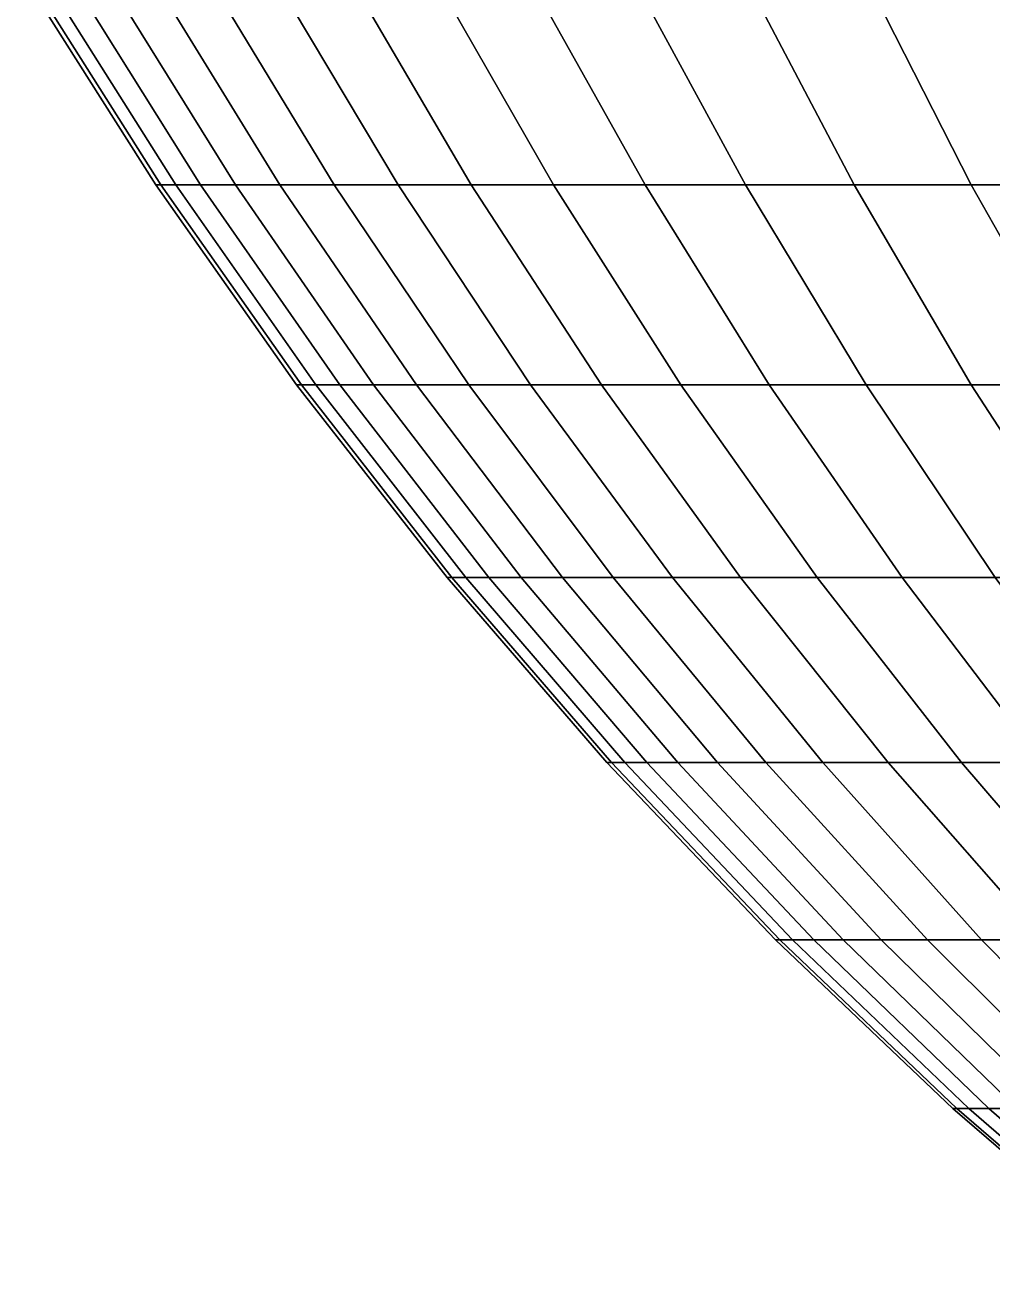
# Model space of a CAD drawing. Extents: x -610 to 610, y -610 to 610.
# Drawn here: x -522.9 to -404.6, y -471.2 to -319.1 of the extents above; entities that cross this region are included whole.
import ezdxf

# ---------------------------------------------------------------- set-up
doc = ezdxf.new("R2010")
doc.units = 0

msp = doc.modelspace()

# ---------------------------------------------------------------- linework, layer by layer
for points in [[(-506.863861, -338.675629), (-522.871338, -313.397034), (-522.241516, -313.397034, -25.65608), (-506.253326, -338.675629, -24.870632)], [(-506.253326, -338.675629, 24.870632), (-522.241516, -313.397034, 25.65608), (-522.871338, -313.397034), (-506.863861, -338.675629)], [(-506.253326, -338.675629, -24.870632), (-522.241516, -313.397034, -25.65608), (-520.353577, -313.397034, -51.250355), (-504.423157, -338.675629, -49.681347)], [(-504.423157, -338.675629, 49.681347), (-520.353577, -313.397034, 51.250355), (-522.241516, -313.397034, 25.65608), (-506.253326, -338.675629, 24.870632)], [(-504.423157, -338.675629, -49.681347), (-520.353577, -313.397034, -51.250355), (-517.212097, -313.397034, -76.721161), (-501.377838, -338.675629, -74.372375)], [(-501.377838, -338.675629, 74.372375), (-517.212097, -313.397034, 76.721161), (-520.353577, -313.397034, 51.250355), (-504.423157, -338.675629, 49.681347)], [(-501.377838, -338.675629, -74.372375), (-517.212097, -313.397034, -76.721161), (-512.824524, -313.397034, -102.007149), (-497.124634, -338.675629, -98.884232)], [(-497.124634, -338.675629, 98.884232), (-512.824524, -313.397034, 102.007149), (-517.212097, -313.397034, 76.721161), (-501.377838, -338.675629, 74.372375)], [(-497.124634, -338.675629, -98.884232), (-512.824524, -313.397034, -102.007149), (-507.201569, -313.397034, -127.047379), (-491.673798, -338.675629, -123.157875)], [(-491.673798, -338.675629, 123.157875), (-507.201569, -313.397034, 127.047379), (-512.824524, -313.397034, 102.007149), (-497.124634, -338.675629, 98.884232)], [(-491.673798, -338.675629, -123.157875), (-507.201569, -313.397034, -127.047379), (-500.356689, -313.397034, -151.78154), (-485.038483, -338.675629, -147.134811)], [(-485.038483, -338.675629, 147.134811), (-500.356689, -313.397034, 151.78154), (-507.201569, -313.397034, 127.047379), (-491.673798, -338.675629, 123.157875)], [(-485.038483, -338.675629, -147.134811), (-500.356689, -313.397034, -151.78154), (-492.306427, -313.397034, -176.150055), (-477.23468, -338.675629, -170.757294)], [(-477.23468, -338.675629, 170.757294), (-492.306427, -313.397034, 176.150055), (-500.356689, -313.397034, 151.78154), (-485.038483, -338.675629, 147.134811)], [(-477.23468, -338.675629, -170.757294), (-492.306427, -313.397034, -176.150055), (-483.07016, -313.397034, -200.094193), (-468.281158, -338.675629, -193.968414)], [(-468.281158, -338.675629, 193.968414), (-483.07016, -313.397034, 200.094193), (-492.306427, -313.397034, 176.150055), (-477.23468, -338.675629, 170.757294)], [(-468.281158, -338.675629, -193.968414), (-483.07016, -313.397034, -200.094193), (-472.670105, -313.397034, -223.55632), (-458.199493, -338.675629, -216.712219)], [(-458.199493, -338.675629, 216.712219), (-472.670105, -313.397034, 223.55632), (-483.07016, -313.397034, 200.094193), (-468.281158, -338.675629, 193.968414)], [(-458.199493, -338.675629, -216.712219), (-472.670105, -313.397034, -223.55632), (-461.131378, -313.397034, -246.479843), (-447.014038, -338.675629, -238.933975)], [(-447.014038, -338.675629, 238.933975), (-461.131378, -313.397034, 246.479843), (-472.670105, -313.397034, 223.55632), (-458.199493, -338.675629, 216.712219)], [(-447.014038, -338.675629, -238.933975), (-461.131378, -313.397034, -246.479843), (-448.48172, -313.397034, -268.809601), (-434.751648, -338.675629, -260.580109)], [(-434.751648, -338.675629, 260.580109), (-448.48172, -313.397034, 268.809601), (-461.131378, -313.397034, 246.479843), (-447.014038, -338.675629, 238.933975)], [(-434.751648, -338.675629, -260.580109), (-448.48172, -313.397034, -268.809601), (-434.751648, -313.397034, -290.49176), (-421.441895, -338.675629, -281.59848)], [(-421.441895, -338.675629, 281.59848), (-434.751648, -313.397034, 290.49176), (-448.48172, -313.397034, 268.809601), (-434.751648, -338.675629, 260.580109)], [(-421.441895, -338.675629, -281.59848), (-434.751648, -313.397034, -290.49176), (-419.974213, -313.397034, -311.474121), (-407.116852, -338.675629, -301.938446)], [(-407.116852, -338.675629, 301.938446), (-419.974213, -313.397034, 311.474121), (-434.751648, -313.397034, 290.49176), (-421.441895, -338.675629, 281.59848)], [(-407.116852, -338.675629, -301.938446), (-419.974213, -313.397034, -311.474121), (-404.185028, -313.397034, -331.706085), (-391.811066, -338.675629, -321.551056)], [(-391.811066, -338.675629, 321.551056), (-404.185028, -313.397034, 331.706085), (-419.974213, -313.397034, 311.474121), (-407.116852, -338.675629, 301.938446)], [(-489.635315, -363.138306), (-506.863861, -338.675629), (-506.253326, -338.675629, -24.870632), (-489.045502, -363.138306, -24.025267)], [(-489.045502, -363.138306, 24.025267), (-506.253326, -338.675629, 24.870632), (-506.863861, -338.675629), (-489.635315, -363.138306)], [(-489.045502, -363.138306, -24.025267), (-506.253326, -338.675629, -24.870632), (-504.423157, -338.675629, -49.681347), (-487.277588, -363.138306, -47.992653)], [(-487.277588, -363.138306, 47.992653), (-504.423157, -338.675629, 49.681347), (-506.253326, -338.675629, 24.870632), (-489.045502, -363.138306, 24.025267)], [(-487.277588, -363.138306, -47.992653), (-504.423157, -338.675629, -49.681347), (-501.377838, -338.675629, -74.372375), (-484.335724, -363.138306, -71.844421)], [(-484.335724, -363.138306, 71.844421), (-501.377838, -338.675629, 74.372375), (-504.423157, -338.675629, 49.681347), (-487.277588, -363.138306, 47.992653)], [(-484.335724, -363.138306, -71.844421), (-501.377838, -338.675629, -74.372375), (-497.124634, -338.675629, -98.884232), (-480.227112, -363.138306, -95.523109)], [(-480.227112, -363.138306, 95.523109), (-497.124634, -338.675629, 98.884232), (-501.377838, -338.675629, 74.372375), (-484.335724, -363.138306, 71.844421)], [(-480.227112, -363.138306, -95.523109), (-497.124634, -338.675629, -98.884232), (-491.673798, -338.675629, -123.157875), (-474.961548, -363.138306, -118.971672)], [(-474.961548, -363.138306, 118.971672), (-491.673798, -338.675629, 123.157875), (-497.124634, -338.675629, 98.884232), (-480.227112, -363.138306, 95.523109)], [(-474.961548, -363.138306, -118.971672), (-491.673798, -338.675629, -123.157875), (-485.038483, -338.675629, -147.134811), (-468.551788, -363.138306, -142.133636)], [(-468.551788, -363.138306, 142.133636), (-485.038483, -338.675629, 147.134811), (-491.673798, -338.675629, 123.157875), (-474.961548, -363.138306, 118.971672)], [(-468.551788, -363.138306, -142.133636), (-485.038483, -338.675629, -147.134811), (-477.23468, -338.675629, -170.757294), (-461.013214, -363.138306, -164.953171)], [(-461.013214, -363.138306, 164.953171), (-477.23468, -338.675629, 170.757294), (-485.038483, -338.675629, 147.134811), (-468.551788, -363.138306, 142.133636)], [(-461.013214, -363.138306, -164.953171), (-477.23468, -338.675629, -170.757294), (-468.281158, -338.675629, -193.968414), (-452.364044, -363.138306, -187.37532)], [(-452.364044, -363.138306, 187.37532), (-468.281158, -338.675629, 193.968414), (-477.23468, -338.675629, 170.757294), (-461.013214, -363.138306, 164.953171)], [(-452.364044, -363.138306, -187.37532), (-468.281158, -338.675629, -193.968414), (-458.199493, -338.675629, -216.712219), (-442.625092, -363.138306, -209.346069)], [(-442.625092, -363.138306, 209.346069), (-458.199493, -338.675629, 216.712219), (-468.281158, -338.675629, 193.968414), (-452.364044, -363.138306, 187.37532)], [(-442.625092, -363.138306, -209.346069), (-458.199493, -338.675629, -216.712219), (-447.014038, -338.675629, -238.933975), (-431.819794, -363.138306, -230.812485)], [(-431.819794, -363.138306, 230.812485), (-447.014038, -338.675629, 238.933975), (-458.199493, -338.675629, 216.712219), (-442.625092, -363.138306, 209.346069)], [(-431.819794, -363.138306, -230.812485), (-447.014038, -338.675629, -238.933975), (-434.751648, -338.675629, -260.580109), (-419.974213, -363.138306, -251.722855)], [(-419.974213, -363.138306, 251.722855), (-434.751648, -338.675629, 260.580109), (-447.014038, -338.675629, 238.933975), (-431.819794, -363.138306, 230.812485)], [(-419.974213, -363.138306, -251.722855), (-434.751648, -338.675629, -260.580109), (-421.441895, -338.675629, -281.59848), (-407.116852, -363.138306, -272.026794)], [(-407.116852, -363.138306, 272.026794), (-421.441895, -338.675629, 281.59848), (-434.751648, -338.675629, 260.580109), (-419.974213, -363.138306, 251.722855)], [(-407.116852, -363.138306, -272.026794), (-421.441895, -338.675629, -281.59848), (-407.116852, -338.675629, -301.938446), (-393.278748, -363.138306, -291.675415)], [(-393.278748, -363.138306, 291.675415), (-407.116852, -338.675629, 301.938446), (-421.441895, -338.675629, 281.59848), (-407.116852, -363.138306, 272.026794)], [(-393.278748, -363.138306, -291.675415), (-407.116852, -338.675629, -301.938446), (-391.811066, -338.675629, -321.551056), (-378.493225, -363.138306, -310.621338)], [(-378.493225, -363.138306, 310.621338), (-391.811066, -338.675629, 321.551056), (-407.116852, -338.675629, 301.938446), (-393.278748, -363.138306, 291.675415)], [(-471.227173, -386.726135), (-489.635315, -363.138306), (-489.045502, -363.138306, -24.025267), (-470.659576, -386.726135, -23.122021)], [(-470.659576, -386.726135, 23.122021), (-489.045502, -363.138306, 24.025267), (-489.635315, -363.138306), (-471.227173, -386.726135)], [(-470.659576, -386.726135, -23.122021), (-489.045502, -363.138306, -24.025267), (-487.277588, -363.138306, -47.992653), (-468.958069, -386.726135, -46.188343)], [(-468.958069, -386.726135, 46.188343), (-487.277588, -363.138306, 47.992653), (-489.045502, -363.138306, 24.025267), (-470.659576, -386.726135, 23.122021)], [(-468.958069, -386.726135, -46.188343), (-487.277588, -363.138306, -47.992653), (-484.335724, -363.138306, -71.844421), (-466.126862, -386.726135, -69.143387)], [(-466.126862, -386.726135, 69.143387), (-484.335724, -363.138306, 71.844421), (-487.277588, -363.138306, 47.992653), (-468.958069, -386.726135, 46.188343)], [(-466.126862, -386.726135, -69.143387), (-484.335724, -363.138306, -71.844421), (-480.227112, -363.138306, -95.523109), (-462.172668, -386.726135, -91.931862)], [(-462.172668, -386.726135, 91.931862), (-480.227112, -363.138306, 95.523109), (-484.335724, -363.138306, 71.844421), (-466.126862, -386.726135, 69.143387)], [(-462.172668, -386.726135, -91.931862), (-480.227112, -363.138306, -95.523109), (-474.961548, -363.138306, -118.971672), (-457.105103, -386.726135, -114.498863)], [(-457.105103, -386.726135, 114.498863), (-474.961548, -363.138306, 118.971672), (-480.227112, -363.138306, 95.523109), (-462.172668, -386.726135, 91.931862)], [(-457.105103, -386.726135, -114.498863), (-474.961548, -363.138306, -118.971672), (-468.551788, -363.138306, -142.133636), (-450.936279, -386.726135, -136.790024)], [(-450.936279, -386.726135, 136.790024), (-468.551788, -363.138306, 142.133636), (-474.961548, -363.138306, 118.971672), (-457.105103, -386.726135, 114.498863)], [(-450.936279, -386.726135, -136.790024), (-468.551788, -363.138306, -142.133636), (-461.013214, -363.138306, -164.953171), (-443.681122, -386.726135, -158.751648)], [(-443.681122, -386.726135, 158.751648), (-461.013214, -363.138306, 164.953171), (-468.551788, -363.138306, 142.133636), (-450.936279, -386.726135, 136.790024)], [(-443.681122, -386.726135, -158.751648), (-461.013214, -363.138306, -164.953171), (-452.364044, -363.138306, -187.37532), (-435.357147, -386.726135, -180.330841)], [(-435.357147, -386.726135, 180.330841), (-452.364044, -363.138306, 187.37532), (-461.013214, -363.138306, 164.953171), (-443.681122, -386.726135, 158.751648)], [(-435.357147, -386.726135, -180.330841), (-452.364044, -363.138306, -187.37532), (-442.625092, -363.138306, -209.346069), (-425.984314, -386.726135, -201.475586)], [(-425.984314, -386.726135, 201.475586), (-442.625092, -363.138306, 209.346069), (-452.364044, -363.138306, 187.37532), (-435.357147, -386.726135, 180.330841)], [(-425.984314, -386.726135, -201.475586), (-442.625092, -363.138306, -209.346069), (-431.819794, -363.138306, -230.812485), (-415.585266, -386.726135, -222.134949)], [(-415.585266, -386.726135, 222.134949), (-431.819794, -363.138306, 230.812485), (-442.625092, -363.138306, 209.346069), (-425.984314, -386.726135, 201.475586)], [(-415.585266, -386.726135, -222.134949), (-431.819794, -363.138306, -230.812485), (-419.974213, -363.138306, -251.722855), (-404.185028, -386.726135, -242.259171)], [(-404.185028, -386.726135, 242.259171), (-419.974213, -363.138306, 251.722855), (-431.819794, -363.138306, 230.812485), (-415.585266, -386.726135, 222.134949)], [(-404.185028, -386.726135, -242.259171), (-419.974213, -363.138306, -251.722855), (-407.116852, -363.138306, -272.026794), (-391.811066, -386.726135, -261.799805)], [(-391.811066, -386.726135, 261.799805), (-407.116852, -363.138306, 272.026794), (-419.974213, -363.138306, 251.722855), (-404.185028, -386.726135, 242.259171)], [(-391.811066, -386.726135, -261.799805), (-407.116852, -363.138306, -272.026794), (-393.278748, -363.138306, -291.675415), (-378.493225, -386.726135, -280.709686)], [(-378.493225, -386.726135, 280.709686), (-393.278748, -363.138306, 291.675415), (-407.116852, -363.138306, 272.026794), (-391.811066, -386.726135, 261.799805)], [(-451.683807, -409.382355), (-471.227173, -386.726135), (-470.659576, -386.726135, -23.122021), (-451.139709, -409.382355, -22.163073)], [(-451.139709, -409.382355, 22.163073), (-470.659576, -386.726135, 23.122021), (-471.227173, -386.726135), (-451.683807, -409.382355)], [(-451.139709, -409.382355, -22.163073), (-470.659576, -386.726135, -23.122021), (-468.958069, -386.726135, -46.188343), (-449.50882, -409.382355, -44.272755)], [(-449.50882, -409.382355, 44.272755), (-468.958069, -386.726135, 46.188343), (-470.659576, -386.726135, 23.122021), (-451.139709, -409.382355, 22.163073)], [(-449.50882, -409.382355, -44.272755), (-468.958069, -386.726135, -46.188343), (-466.126862, -386.726135, -69.143387), (-446.795013, -409.382355, -66.27578)], [(-446.795013, -409.382355, 66.27578), (-466.126862, -386.726135, 69.143387), (-468.958069, -386.726135, 46.188343), (-449.50882, -409.382355, 44.272755)], [(-446.795013, -409.382355, -66.27578), (-466.126862, -386.726135, -69.143387), (-462.172668, -386.726135, -91.931862), (-443.004822, -409.382355, -88.119141)], [(-443.004822, -409.382355, 88.119141), (-462.172668, -386.726135, 91.931862), (-466.126862, -386.726135, 69.143387), (-446.795013, -409.382355, 66.27578)], [(-443.004822, -409.382355, -88.119141), (-462.172668, -386.726135, -91.931862), (-457.105103, -386.726135, -114.498863), (-438.14743, -409.382355, -109.750214)], [(-438.14743, -409.382355, 109.750214), (-457.105103, -386.726135, 114.498863), (-462.172668, -386.726135, 91.931862), (-443.004822, -409.382355, 88.119141)], [(-438.14743, -409.382355, -109.750214), (-457.105103, -386.726135, -114.498863), (-450.936279, -386.726135, -136.790024), (-432.234436, -409.382355, -131.116882)], [(-432.234436, -409.382355, 131.116882), (-450.936279, -386.726135, 136.790024), (-457.105103, -386.726135, 114.498863), (-438.14743, -409.382355, 109.750214)], [(-432.234436, -409.382355, -131.116882), (-450.936279, -386.726135, -136.790024), (-443.681122, -386.726135, -158.751648), (-425.280212, -409.382355, -152.167694)], [(-425.280212, -409.382355, 152.167694), (-443.681122, -386.726135, 158.751648), (-450.936279, -386.726135, 136.790024), (-432.234436, -409.382355, 131.116882)], [(-425.280212, -409.382355, -152.167694), (-443.681122, -386.726135, -158.751648), (-435.357147, -386.726135, -180.330841), (-417.301422, -409.382355, -172.851913)], [(-417.301422, -409.382355, 172.851913), (-435.357147, -386.726135, 180.330841), (-443.681122, -386.726135, 158.751648), (-425.280212, -409.382355, 152.167694)], [(-417.301422, -409.382355, -172.851913), (-435.357147, -386.726135, -180.330841), (-425.984314, -386.726135, -201.475586), (-408.317322, -409.382355, -193.11972)], [(-408.317322, -409.382355, 193.11972), (-425.984314, -386.726135, 201.475586), (-435.357147, -386.726135, 180.330841), (-417.301422, -409.382355, 172.851913)], [(-408.317322, -409.382355, -193.11972), (-425.984314, -386.726135, -201.475586), (-415.585266, -386.726135, -222.134949), (-398.349548, -409.382355, -212.922272)], [(-398.349548, -409.382355, 212.922272), (-415.585266, -386.726135, 222.134949), (-425.984314, -386.726135, 201.475586), (-408.317322, -409.382355, 193.11972)], [(-398.349548, -409.382355, -212.922272), (-415.585266, -386.726135, -222.134949), (-404.185028, -386.726135, -242.259171), (-387.42215, -409.382355, -232.211884)], [(-387.42215, -409.382355, 232.211884), (-404.185028, -386.726135, 242.259171), (-415.585266, -386.726135, 222.134949), (-398.349548, -409.382355, 212.922272)], [(-431.052277, -431.052277), (-451.683807, -409.382355), (-451.139709, -409.382355, -22.163073), (-430.533051, -431.052277, -21.150732)], [(-430.533051, -431.052277, 21.150732), (-451.139709, -409.382355, 22.163073), (-451.683807, -409.382355), (-431.052277, -431.052277)], [(-430.533051, -431.052277, -21.150732), (-451.139709, -409.382355, -22.163073), (-449.50882, -409.382355, -44.272755), (-428.976654, -431.052277, -42.250515)], [(-428.976654, -431.052277, 42.250515), (-449.50882, -409.382355, 44.272755), (-451.139709, -409.382355, 22.163073), (-430.533051, -431.052277, 21.150732)], [(-428.976654, -431.052277, -42.250515), (-449.50882, -409.382355, -44.272755), (-446.795013, -409.382355, -66.27578), (-426.38681, -431.052277, -63.248505)], [(-426.38681, -431.052277, 63.248505), (-446.795013, -409.382355, 66.27578), (-449.50882, -409.382355, 44.272755), (-428.976654, -431.052277, 42.250515)], [(-426.38681, -431.052277, -63.248505), (-446.795013, -409.382355, -66.27578), (-443.004822, -409.382355, -88.119141), (-422.769775, -431.052277, -84.094131)], [(-422.769775, -431.052277, 84.094131), (-443.004822, -409.382355, 88.119141), (-446.795013, -409.382355, 66.27578), (-426.38681, -431.052277, 63.248505)], [(-422.769775, -431.052277, -84.094131), (-443.004822, -409.382355, -88.119141), (-438.14743, -409.382355, -109.750214), (-418.134186, -431.052277, -104.737167)], [(-418.134186, -431.052277, 104.737167), (-438.14743, -409.382355, 109.750214), (-443.004822, -409.382355, 88.119141), (-422.769775, -431.052277, 84.094131)], [(-418.134186, -431.052277, -104.737167), (-438.14743, -409.382355, -109.750214), (-432.234436, -409.382355, -131.116882), (-412.491333, -431.052277, -125.127876)], [(-412.491333, -431.052277, 125.127876), (-432.234436, -409.382355, 131.116882), (-438.14743, -409.382355, 109.750214), (-418.134186, -431.052277, 104.737167)], [(-412.491333, -431.052277, -125.127876), (-432.234436, -409.382355, -131.116882), (-425.280212, -409.382355, -152.167694), (-405.854736, -431.052277, -145.217148)], [(-405.854736, -431.052277, 145.217148), (-425.280212, -409.382355, 152.167694), (-432.234436, -409.382355, 131.116882), (-412.491333, -431.052277, 125.127876)], [(-405.854736, -431.052277, -145.217148), (-425.280212, -409.382355, -152.167694), (-417.301422, -409.382355, -172.851913), (-398.240417, -431.052277, -164.956573)], [(-398.240417, -431.052277, 164.956573), (-417.301422, -409.382355, 172.851913), (-425.280212, -409.382355, 152.167694), (-405.854736, -431.052277, 145.217148)], [(-398.240417, -431.052277, -164.956573), (-417.301422, -409.382355, -172.851913), (-408.317322, -409.382355, -193.11972), (-389.666656, -431.052277, -184.298599)], [(-389.666656, -431.052277, 184.298599), (-408.317322, -409.382355, 193.11972), (-417.301422, -409.382355, 172.851913), (-398.240417, -431.052277, 164.956573)], [(-389.666656, -431.052277, -184.298599), (-408.317322, -409.382355, -193.11972), (-398.349548, -409.382355, -212.922272), (-380.154205, -431.052277, -203.19664)], [(-380.154205, -431.052277, 203.19664), (-398.349548, -409.382355, 212.922272), (-408.317322, -409.382355, 193.11972), (-389.666656, -431.052277, 184.298599)], [(-409.382355, -451.683807), (-431.052277, -431.052277), (-430.533051, -431.052277, -21.150732), (-408.889221, -451.683807, -20.087439)], [(-408.889221, -451.683807, 20.087439), (-430.533051, -431.052277, 21.150732), (-431.052277, -431.052277), (-409.382355, -451.683807)], [(-408.889221, -451.683807, -20.087439), (-430.533051, -431.052277, -21.150732), (-428.976654, -431.052277, -42.250515), (-407.411041, -451.683807, -40.126484)], [(-407.411041, -451.683807, 40.126484), (-428.976654, -431.052277, 42.250515), (-430.533051, -431.052277, 21.150732), (-408.889221, -451.683807, 20.087439)], [(-407.411041, -451.683807, -40.126484), (-428.976654, -431.052277, -42.250515), (-426.38681, -431.052277, -63.248505), (-404.951416, -451.683807, -60.068863)], [(-404.951416, -451.683807, 60.068863), (-426.38681, -431.052277, 63.248505), (-428.976654, -431.052277, 42.250515), (-407.411041, -451.683807, 40.126484)], [(-404.951416, -451.683807, -60.068863), (-426.38681, -431.052277, -63.248505), (-422.769775, -431.052277, -84.094131), (-401.516174, -451.683807, -79.866539)], [(-401.516174, -451.683807, 79.866539), (-422.769775, -431.052277, 84.094131), (-426.38681, -431.052277, 63.248505), (-404.951416, -451.683807, 60.068863)], [(-401.516174, -451.683807, -79.866539), (-422.769775, -431.052277, -84.094131), (-418.134186, -431.052277, -104.737167), (-397.113647, -451.683807, -99.471786)], [(-397.113647, -451.683807, 99.471786), (-418.134186, -431.052277, 104.737167), (-422.769775, -431.052277, 84.094131), (-401.516174, -451.683807, 79.866539)], [(-397.113647, -451.683807, -99.471786), (-418.134186, -431.052277, -104.737167), (-412.491333, -431.052277, -125.127876), (-391.754456, -451.683807, -118.837425)], [(-391.754456, -451.683807, 118.837425), (-412.491333, -431.052277, 125.127876), (-418.134186, -431.052277, 104.737167), (-397.113647, -451.683807, 99.471786)], [(-391.754456, -451.683807, -118.837425), (-412.491333, -431.052277, -125.127876), (-405.854736, -431.052277, -145.217148), (-385.451508, -451.683807, -137.916748)], [(-385.451508, -451.683807, 137.916748), (-405.854736, -431.052277, 145.217148), (-412.491333, -431.052277, 125.127876), (-391.754456, -451.683807, 118.837425)], [(-385.451508, -451.683807, -137.916748), (-405.854736, -431.052277, -145.217148), (-398.240417, -431.052277, -164.956573), (-378.219971, -451.683807, -156.663834)], [(-378.219971, -451.683807, 156.663834), (-398.240417, -431.052277, 164.956573), (-405.854736, -431.052277, 145.217148), (-385.451508, -451.683807, 137.916748)], [(-386.726135, -471.227173), (-409.382355, -451.683807), (-408.889221, -451.683807, -20.087439), (-386.260315, -471.227173, -18.975754)], [(-386.260315, -471.227173, 18.975754), (-408.889221, -451.683807, 20.087439), (-409.382355, -451.683807), (-386.726135, -471.227173)], [(-386.260315, -471.227173, -18.975754), (-408.889221, -451.683807, -20.087439), (-407.411041, -451.683807, -40.126484), (-384.863922, -471.227173, -37.905792)], [(-384.863922, -471.227173, 37.905792), (-407.411041, -451.683807, 40.126484), (-408.889221, -451.683807, 20.087439), (-386.260315, -471.227173, 18.975754)], [(-384.863922, -471.227173, -37.905792), (-407.411041, -451.683807, -40.126484), (-404.951416, -451.683807, -60.068863), (-382.540436, -471.227173, -56.744511)], [(-382.540436, -471.227173, 56.744511), (-404.951416, -451.683807, 60.068863), (-407.411041, -451.683807, 40.126484), (-384.863922, -471.227173, 37.905792)], [(-382.540436, -471.227173, -56.744511), (-404.951416, -451.683807, -60.068863), (-401.516174, -451.683807, -79.866539), (-379.295319, -471.227173, -75.446533)], [(-379.295319, -471.227173, 75.446533), (-401.516174, -451.683807, 79.866539), (-404.951416, -451.683807, 60.068863), (-382.540436, -471.227173, 56.744511)]]:
    msp.add_3dface(points)

doc.saveas('drawing.dxf')
